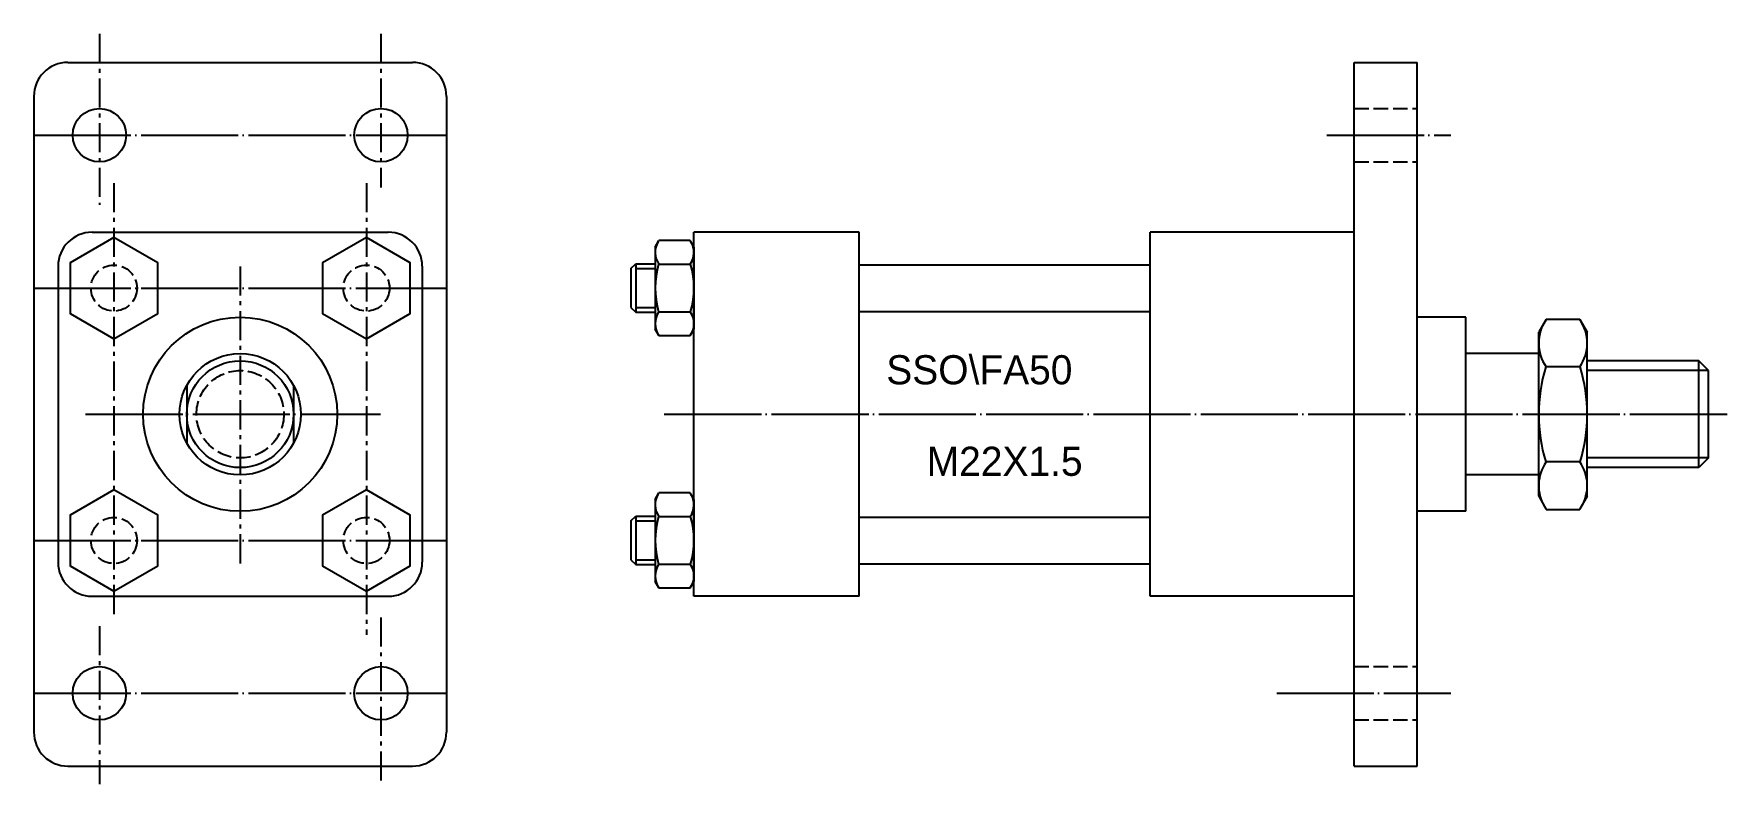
# Model space of a CAD drawing. Extents: x 202 to 551, y 206 to 360.
import ezdxf

# ---------------------------------------------------------------- set-up
doc = ezdxf.new("R2010")
doc.units = 0
doc.header["$MEASUREMENT"] = 0
for name, pattern in [('CENTER', [22, 20, -1, 0, -1]), ('DASHED', [4, 3, -1]), ('SCENTER', [9.2, 6, -1.2, 0.8, -1.2])]:
    doc.linetypes.add(name, pattern=pattern)
for name, color, linetype in [('CEN', 1, 'CENTER'), ('CON', 2, 'CONTINUOUS'), ('DAS', 3, 'DASHED'), ('SCEN', 1, 'SCENTER'), ('UTI', 7, 'CONTINUOUS')]:
    doc.layers.add(name, color=color, linetype=linetype)

msp = doc.modelspace()

# ---------------------------------------------------------------- linework, layer by layer
at = {"layer": 'CEN'}
for p, q in [((202.39, 339.41), (287.39, 339.41)), ((468.76, 339.41), (494.3, 339.41)), ((202.39, 307.91), (287.39, 307.91)), ((213.05, 281.91), (273.77, 281.91)), ((332.26, 281.91), (551.19, 281.91)), ((202.39, 255.91), (287.39, 255.91)), ((202.39, 224.41), (287.39, 224.41)), ((458.4, 224.41), (494.3, 224.41))]:
    msp.add_line(p, q, dxfattribs=at)
at = {"layer": 'CON'}
for p, q in [((209.39, 354.41), (280.39, 354.41)), ((474.37, 209.41), (474.37, 354.41)), ((474.37, 354.41), (487.37, 354.41)), ((487.37, 209.41), (487.37, 354.41)), ((202.39, 347.41), (202.39, 216.41)), ((287.39, 347.41), (287.39, 216.41)), ((214.39, 319.41), (275.39, 319.41)), ((330.37, 316.36), (331.16, 317.73)), ((337.59, 317.7), (331.15, 317.7)), ((338.37, 316.36), (337.59, 317.7)), ((338.37, 244.41), (338.37, 319.41)), ((372.37, 319.41), (338.37, 319.41)), ((372.37, 244.41), (372.37, 319.41)), ((432.37, 244.41), (432.37, 319.41)), ((474.37, 319.41), (432.37, 319.41)), ((330.37, 316.36), (330.37, 299.46)), ((338.37, 316.36), (338.37, 299.46)), ((207.39, 312.41), (207.39, 251.41)), ((282.39, 312.41), (282.39, 251.41)), ((325.37, 311.93), (326.37, 312.93)), ((325.37, 311.93), (325.37, 303.93)), ((326.37, 312.93), (326.37, 302.93)), ((326.37, 312.93), (330.37, 312.93)), ((331.09, 312.82), (337.65, 312.82)), ((331.09, 312.82), (337.65, 312.82)), ((372.37, 312.71), (432.37, 312.71)), ((325.37, 303.93), (326.37, 302.93)), ((326.37, 302.93), (330.37, 302.93)), ((331.09, 303.04), (337.65, 303.04)), ((372.37, 303.11), (432.37, 303.11)), ((497.37, 301.91), (487.37, 301.91)), ((497.37, 261.91), (497.37, 301.91)), ((513.88, 301.43), (512.37, 298.81)), ((520.81, 301.43), (513.88, 301.43)), ((520.85, 301.43), (522.37, 298.81)), ((331.13, 298.15), (330.37, 299.46)), ((331.15, 298.15), (337.61, 298.15)), ((337.61, 298.15), (338.37, 299.46)), ((512.37, 265.01), (512.37, 298.81)), ((522.37, 265.01), (522.37, 298.81)), ((512.37, 294.41), (497.37, 294.41)), ((512.37, 269.41), (512.37, 294.41)), ((520.93, 291.65), (513.81, 291.65)), ((545.37, 292.91), (522.37, 292.91)), ((545.37, 270.91), (545.37, 292.91)), ((547.37, 290.91), (545.37, 292.91)), ((547.37, 272.91), (547.37, 290.91)), ((233.89, 287.85), (233.89, 275.97)), ((255.89, 287.85), (255.89, 275.97)), ((520.93, 272.09), (513.81, 272.09)), ((520.93, 272.09), (513.81, 272.09)), ((547.37, 272.91), (545.37, 270.91)), ((512.37, 269.41), (497.37, 269.41)), ((545.37, 270.91), (522.37, 270.91)), ((330.37, 264.36), (331.16, 265.73)), ((337.59, 265.7), (331.15, 265.7)), ((338.37, 264.36), (337.59, 265.7)), ((330.37, 264.36), (330.37, 247.46)), ((338.37, 264.36), (338.37, 247.46)), ((497.37, 261.91), (487.37, 261.91)), ((512.37, 265.01), (513.92, 262.31)), ((513.92, 262.31), (520.82, 262.31)), ((522.37, 265.01), (520.79, 262.27)), ((325.37, 259.93), (326.37, 260.93)), ((325.37, 259.93), (325.37, 251.93)), ((326.37, 260.93), (330.37, 260.93)), ((326.37, 260.93), (326.37, 250.93)), ((331.09, 260.82), (337.65, 260.82)), ((331.09, 260.82), (337.65, 260.82)), ((372.37, 260.71), (432.37, 260.71)), ((325.37, 251.93), (326.37, 250.93)), ((326.37, 250.93), (330.37, 250.93)), ((331.09, 251.04), (337.65, 251.04)), ((372.37, 251.11), (432.37, 251.11)), ((214.39, 244.41), (275.39, 244.41)), ((331.13, 246.15), (330.37, 247.46)), ((331.15, 246.15), (337.61, 246.15)), ((337.61, 246.15), (338.37, 247.46)), ((372.37, 244.41), (338.37, 244.41)), ((474.37, 244.41), (432.37, 244.41)), ((209.39, 209.41), (280.39, 209.41)), ((474.37, 209.41), (487.37, 209.41))]:
    msp.add_line(p, q, dxfattribs=at)
for points in [[(218.89, 297.47), (227.93, 302.69), (227.93, 313.13), (218.89, 318.34), (209.85, 313.13), (209.85, 302.69)], [(270.89, 297.47), (279.93, 302.69), (279.93, 313.13), (270.89, 318.34), (261.85, 313.13), (261.85, 302.69)], [(218.89, 245.47), (227.93, 250.69), (227.93, 261.13), (218.89, 266.34), (209.85, 261.13), (209.85, 250.69)], [(270.89, 245.47), (279.93, 250.69), (279.93, 261.13), (270.89, 266.34), (261.85, 261.13), (261.85, 250.69)]]:
    msp.add_lwpolyline(points, close=True, dxfattribs=at)
for centre, radius in [((215.89, 339.41), 5.5), ((273.89, 339.41), 5.5), ((244.89, 281.91), 20), ((244.89, 281.91), 12.5), ((244.89, 281.91), 11), ((215.89, 224.41), 5.5), ((273.89, 224.41), 5.5)]:
    msp.add_circle(centre, radius, dxfattribs=at)
for centre, radius, start, end in [((209.39, 347.41), 7, 90, 180), ((280.39, 347.41), 7, 0, 90), ((214.39, 312.41), 7, 90, 180), ((275.39, 312.41), 7, 0, 90), ((334.6, 315.26), 4.23, 148.8308, 215.2644), ((334.13, 315.26), 4.23, 324.7356, 31.1692), ((347.31, 307.93), 16.94, 163.2213, 196.7787), ((321.43, 307.93), 16.94, 343.2213, 16.7787), ((334.6, 300.59), 4.23, 144.7356, 215.2644), ((334.13, 300.59), 4.23, 324.7356, 35.2644), ((520.84, 296.54), 8.47, 144.7356, 215.2644), ((513.9, 296.54), 8.47, 324.7356, 35.2644), ((546.25, 281.87), 33.88, 163.2213, 196.7787), ((488.49, 281.87), 33.88, 343.2213, 16.7787), ((520.84, 267.2), 8.47, 144.7356, 211.1692), ((513.9, 267.2), 8.47, 328.8308, 35.2644), ((334.6, 263.26), 4.23, 148.8308, 215.2644), ((334.13, 263.26), 4.23, 324.7356, 31.1692), ((347.31, 255.93), 16.94, 163.2213, 196.7787), ((321.43, 255.93), 16.94, 343.2213, 16.7787), ((214.39, 251.41), 7, 180, 270), ((275.39, 251.41), 7, 270, 0), ((334.6, 248.59), 4.23, 144.7356, 215.2644), ((334.13, 248.59), 4.23, 324.7356, 35.2644), ((209.39, 216.41), 7, 180, 270), ((280.39, 216.41), 7, 270, 0)]:
    msp.add_arc(centre, radius, start, end, dxfattribs=at)
at = {"layer": 'DAS'}
for p, q in [((474.37, 344.91), (487.37, 344.91)), ((474.37, 333.91), (487.37, 333.91)), ((474.37, 229.91), (487.37, 229.91)), ((474.37, 218.91), (487.37, 218.91))]:
    msp.add_line(p, q, dxfattribs=at)
for centre, radius in [((218.89, 307.91), 4.75), ((270.89, 307.91), 4.75), ((244.89, 281.91), 9), ((218.89, 255.91), 4.75), ((270.89, 255.91), 4.75)]:
    msp.add_circle(centre, radius, dxfattribs=at)
at = {"layer": 'SCEN'}
for p, q in [((215.89, 360.29), (215.89, 325.03)), ((273.89, 360.29), (273.89, 328.65)), ((218.89, 329.55), (218.89, 240.05)), ((270.89, 329.55), (270.89, 236.43)), ((244.89, 312.38), (244.89, 250.9)), ((215.89, 238.24), (215.89, 205.69)), ((273.89, 240.05), (273.89, 205.69))]:
    msp.add_line(p, q, dxfattribs=at)
at = {"layer": 'UTI'}
for p, q in [((326.37, 311.93), (330.37, 311.93)), ((326.37, 303.93), (330.37, 303.93)), ((547.37, 290.91), (522.37, 290.91)), ((547.37, 272.91), (522.37, 272.91)), ((326.37, 259.93), (330.37, 259.93)), ((326.37, 251.93), (330.37, 251.93))]:
    msp.add_line(p, q, dxfattribs=at)

# ---------------------------------------------------------------- texts
for s, p in [('SSO\\FA50', (377.98, 288.08)), ('M22X1.5', (386.31, 269.22))]:
    msp.add_text(s, height=6, dxfattribs=at).set_placement(p)

doc.saveas('drawing.dxf')
